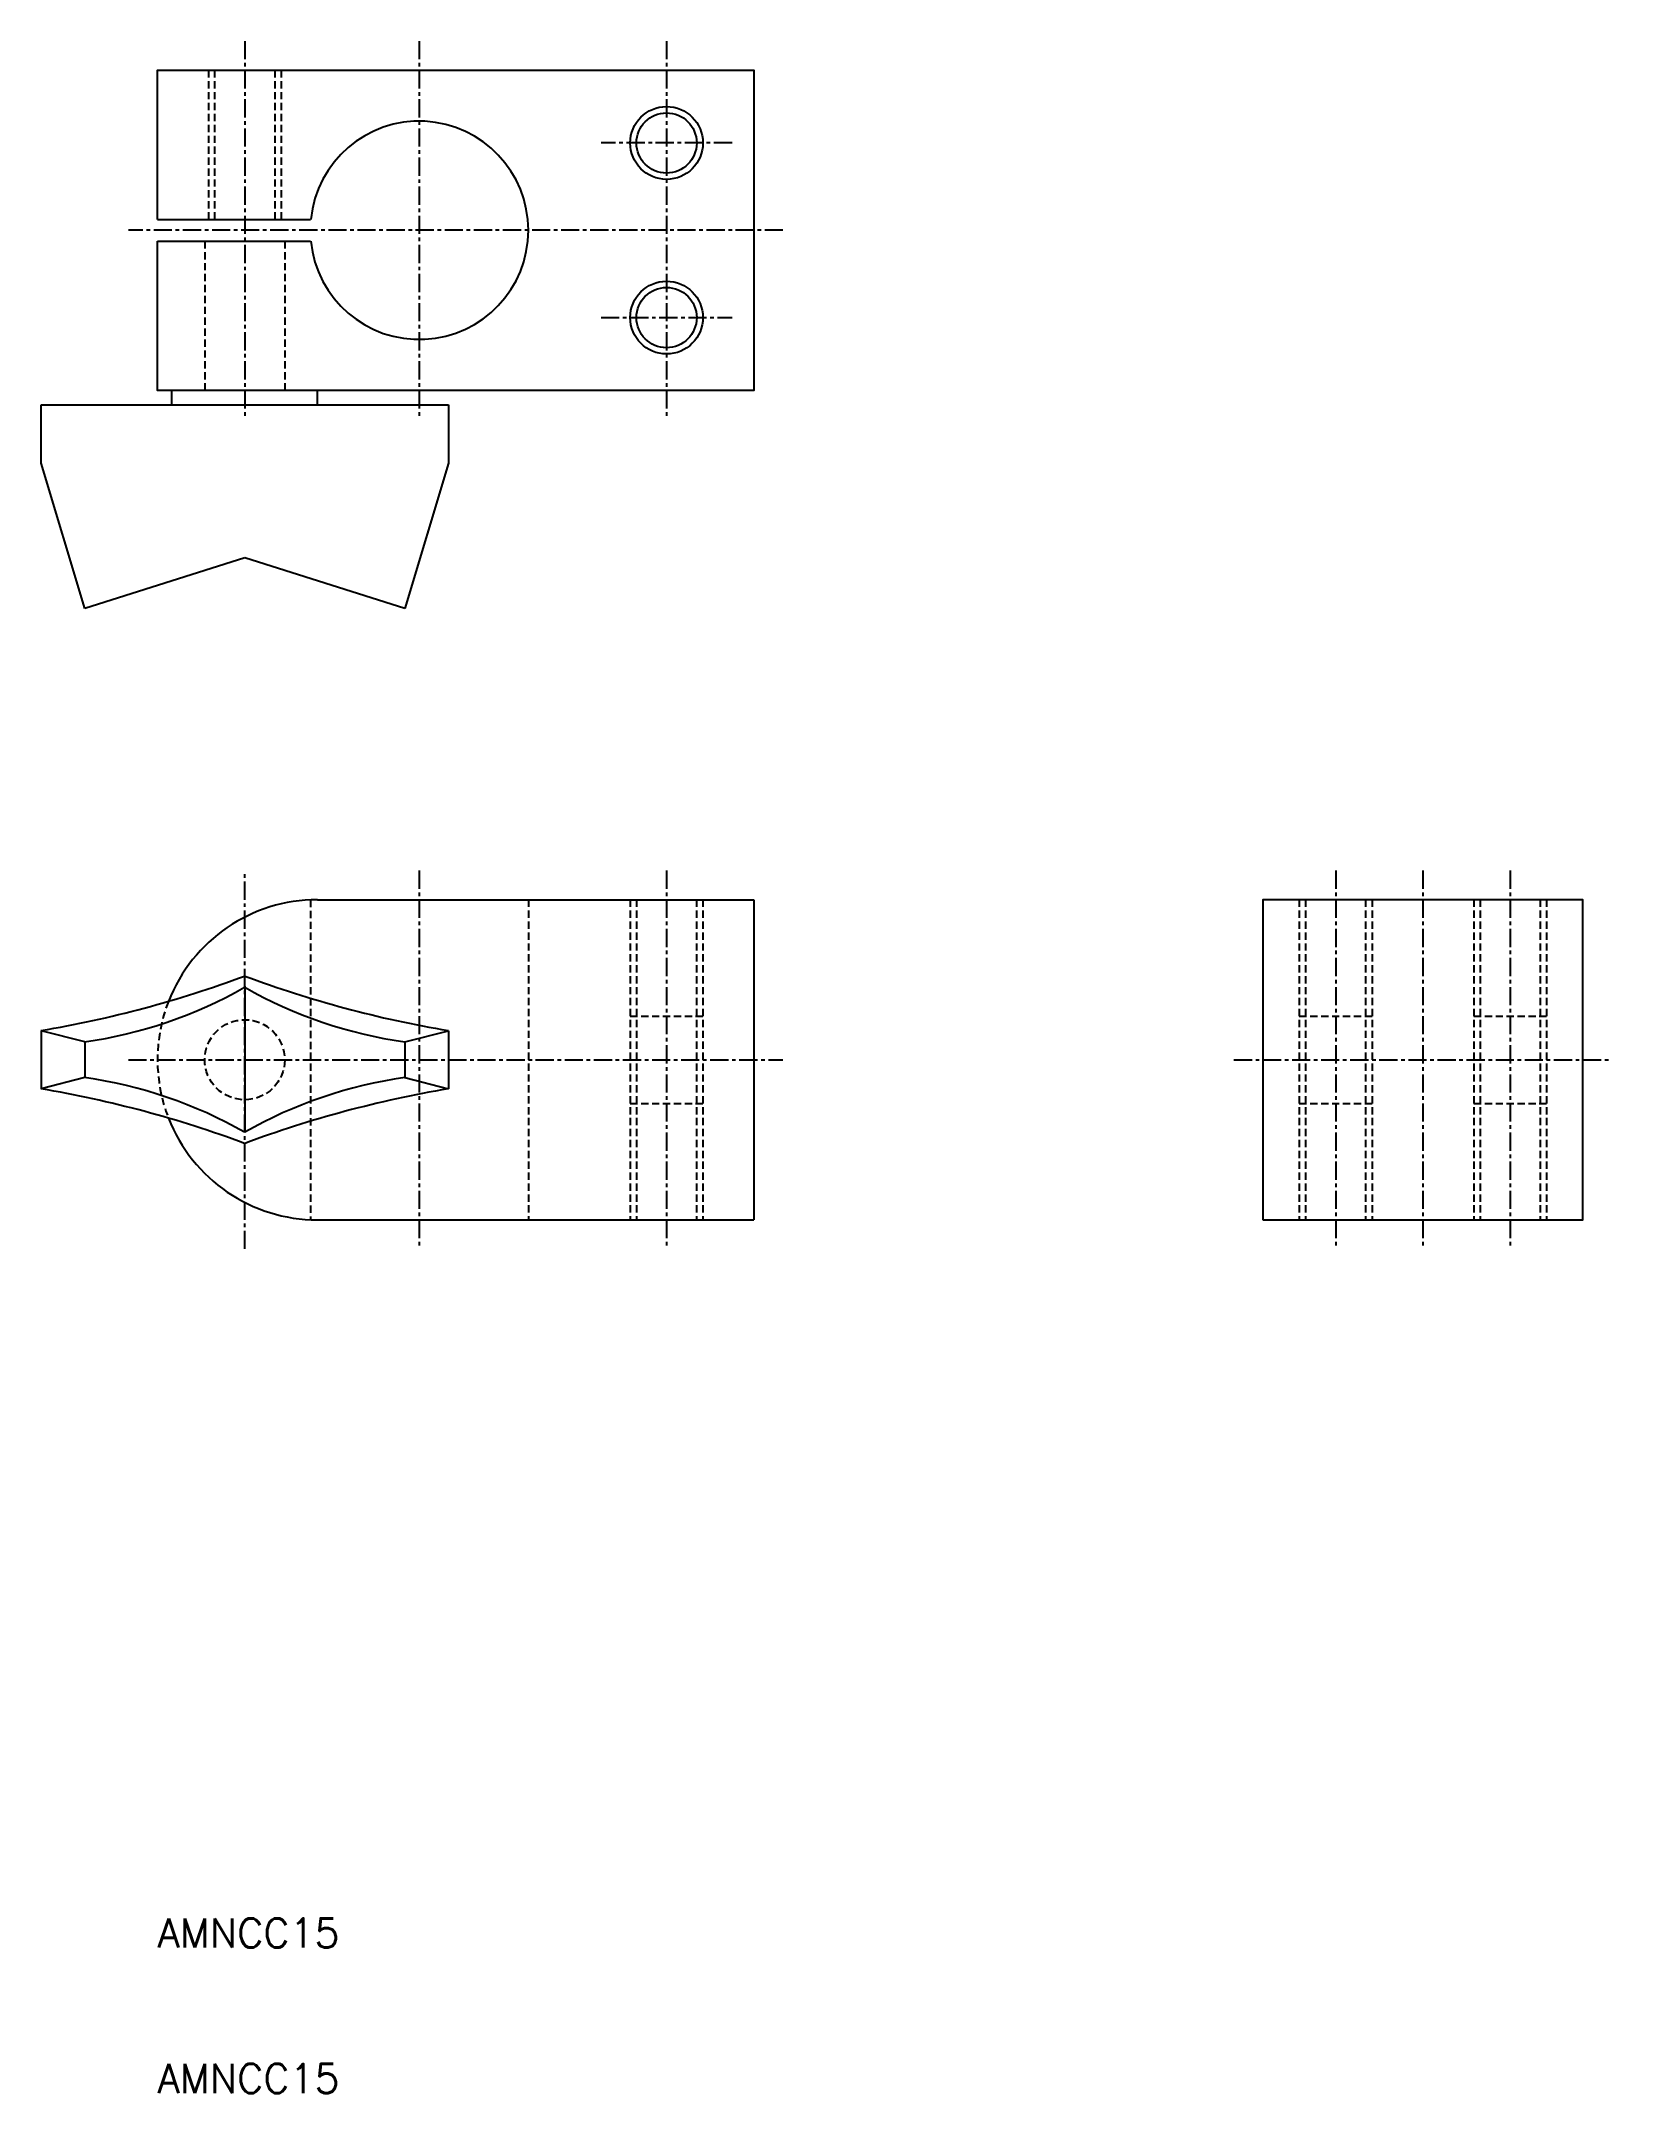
# Model space of a CAD drawing. Extents: x 92 to 200, y -3635 to -3494.
import ezdxf

# ---------------------------------------------------------------- set-up
doc = ezdxf.new("R2010")
doc.units = 0
doc.linetypes.add('CENTER', pattern=[2, 1.25, -0.25, 0.25, -0.25])
doc.linetypes.add('DASHED', pattern=[0.75, 0.5, -0.25])
doc.layers.get('0').update_dxf_attribs({"linetype": 'CONTINUOUS'})
doc.layers.add('CENTER', color=1, linetype='CENTER')
doc.styles.get("Standard").update_dxf_attribs({"font": 'txt', "bigfont": 'BIGFONT'})

msp = doc.modelspace()

# ---------------------------------------------------------------- linework, layer by layer
at = {"color": 3, "linetype": 'DASHED'}
for p, q in [((103.15, -3496.16), (103.15, -3506.41)), ((103.58, -3496.16), (103.58, -3506.41)), ((107.71, -3496.16), (107.71, -3506.41)), ((108.15, -3496.16), (108.15, -3506.41)), ((102.9, -3507.91), (102.9, -3518.16)), ((108.4, -3507.91), (108.4, -3518.16)), ((110.18, -3553.17), (110.18, -3575.14)), ((125.15, -3553.16), (125.15, -3575.16)), ((132.15, -3553.16), (132.15, -3575.16)), ((132.58, -3553.16), (132.58, -3575.16)), ((136.71, -3553.16), (136.71, -3575.16)), ((137.15, -3553.16), (137.15, -3575.16)), ((178.15, -3553.16), (178.15, -3575.16)), ((178.58, -3553.16), (178.58, -3575.16)), ((182.71, -3553.16), (182.71, -3575.16)), ((183.15, -3553.16), (183.15, -3575.16)), ((190.15, -3553.16), (190.15, -3575.16)), ((190.58, -3553.16), (190.58, -3575.16)), ((194.71, -3553.16), (194.71, -3575.16)), ((195.15, -3553.16), (195.15, -3575.16)), ((132.15, -3561.16), (137.15, -3561.16)), ((178.15, -3561.16), (183.15, -3561.16)), ((190.15, -3561.16), (195.15, -3561.16)), ((132.15, -3567.16), (137.15, -3567.16)), ((178.15, -3567.16), (183.15, -3567.16)), ((190.15, -3567.16), (195.15, -3567.16))]:
    msp.add_line(p, q, dxfattribs=at)
at = {"color": 7, "linetype": 'CONTINUOUS'}
for p, q in [((99.65, -3506.41), (110.18, -3506.41)), ((99.65, -3507.91), (110.18, -3507.91)), ((110.65, -3553.16), (140.65, -3553.16)), ((140.65, -3553.16), (140.65, -3575.16)), ((105.65, -3559.1), (105.65, -3569.13)), ((91.65, -3562.16), (91.65, -3566.16)), ((94.65, -3562.93), (91.65, -3562.16)), ((94.65, -3562.93), (94.65, -3565.38)), ((116.65, -3562.93), (119.65, -3562.16)), ((116.65, -3562.93), (116.65, -3565.38)), ((119.65, -3562.16), (119.65, -3566.16)), ((94.65, -3565.38), (91.65, -3566.16)), ((116.65, -3565.38), (119.65, -3566.16)), ((110.65, -3575.16), (140.65, -3575.16))]:
    msp.add_line(p, q, dxfattribs=at)
at = {"linetype": 'CONTINUOUS'}
for p, q in [((91.65, -3523.16), (91.65, -3519.16)), ((91.65, -3519.16), (119.65, -3519.16)), ((100.65, -3519.16), (100.65, -3518.16)), ((110.65, -3519.16), (110.65, -3518.16)), ((119.65, -3519.16), (119.65, -3523.16)), ((94.65, -3533.16), (91.65, -3523.16)), ((119.65, -3523.16), (116.65, -3533.16)), ((105.65, -3529.66), (94.65, -3533.16)), ((116.65, -3533.16), (105.65, -3529.66))]:
    msp.add_line(p, q, dxfattribs=at)
at = {"color": 7, "linetype": 'CONTINUOUS'}
msp.add_lwpolyline([(99.65, -3506.41), (99.65, -3496.16), (140.65, -3496.16), (140.65, -3518.16), (99.65, -3518.16), (99.65, -3507.91)], dxfattribs=at)
msp.add_lwpolyline([(175.65, -3575.16), (197.65, -3575.16), (197.65, -3553.16), (175.65, -3553.16)], close=True, dxfattribs=at)
at = {"color": 3, "linetype": 'CONTINUOUS'}
for centre in [(134.65, -3501.16), (134.65, -3513.16)]:
    msp.add_circle(centre, 2.5, dxfattribs=at)
at = {"color": 7, "linetype": 'CONTINUOUS'}
for centre in [(134.65, -3501.16), (134.65, -3513.16)]:
    msp.add_circle(centre, 2.07, dxfattribs=at)
at = {"color": 3, "linetype": 'DASHED'}
msp.add_circle((105.65, -3564.16), 2.75, dxfattribs=at)
at = {"color": 7, "linetype": 'CONTINUOUS'}
for centre, radius, start, end in [((117.65, -3507.16), 7.5, 185.7392, 174.2608), ((110.65, -3564.16), 11, 90, 158.6179), ((78.9, -3486.58), 76.64, 279.5694, 290.4208), ((132.39, -3486.58), 76.64, 249.5792, 260.4306), ((90.3, -3532.18), 31.05, 278.0401, 299.6093), ((120.99, -3532.18), 31.05, 240.3907, 261.9599), ((90.3, -3596.13), 31.05, 60.3907, 81.9599), ((120.99, -3596.13), 31.05, 98.0401, 119.6093), ((78.9, -3641.73), 76.64, 69.5792, 80.4306), ((78.9, -3641.73), 76.64, 69.5792, 80.4306), ((132.39, -3641.73), 76.64, 99.5694, 110.4208), ((132.39, -3641.73), 76.64, 99.5694, 110.4208), ((110.65, -3564.16), 11, 201.3821, 270)]:
    msp.add_arc(centre, radius, start, end, dxfattribs=at)
at = {"color": 3, "linetype": 'DASHED'}
msp.add_arc((110.65, -3564.16), 11, 158.6179, 201.3821, dxfattribs=at)
at = {"layer": 'CENTER', "color": 1, "linetype": 'CENTER'}
for p, q in [((105.65, -3494.16), (105.65, -3520.16)), ((117.65, -3494.16), (117.65, -3520.16)), ((134.65, -3494.16), (134.65, -3520.16)), ((139.15, -3501.16), (130.15, -3501.16)), ((142.65, -3507.16), (97.65, -3507.16)), ((130.15, -3513.16), (139.15, -3513.16)), ((105.65, -3577.16), (105.65, -3551.16)), ((117.65, -3551.16), (117.65, -3577.16)), ((134.65, -3551.16), (134.65, -3577.16)), ((180.65, -3551.16), (180.65, -3577.16)), ((186.65, -3551.16), (186.65, -3577.16)), ((192.65, -3551.16), (192.65, -3577.16)), ((97.65, -3564.16), (142.65, -3564.16)), ((173.65, -3564.16), (199.65, -3564.16))]:
    msp.add_line(p, q, dxfattribs=at)

# ---------------------------------------------------------------- texts
at = {"color": 7, "linetype": 'CONTINUOUS'}
for p in [(99.65, -3625.16), (99.65, -3635.16)]:
    msp.add_text('AMNCC15', height=2, dxfattribs=at).set_placement(p)

doc.saveas('drawing.dxf')
